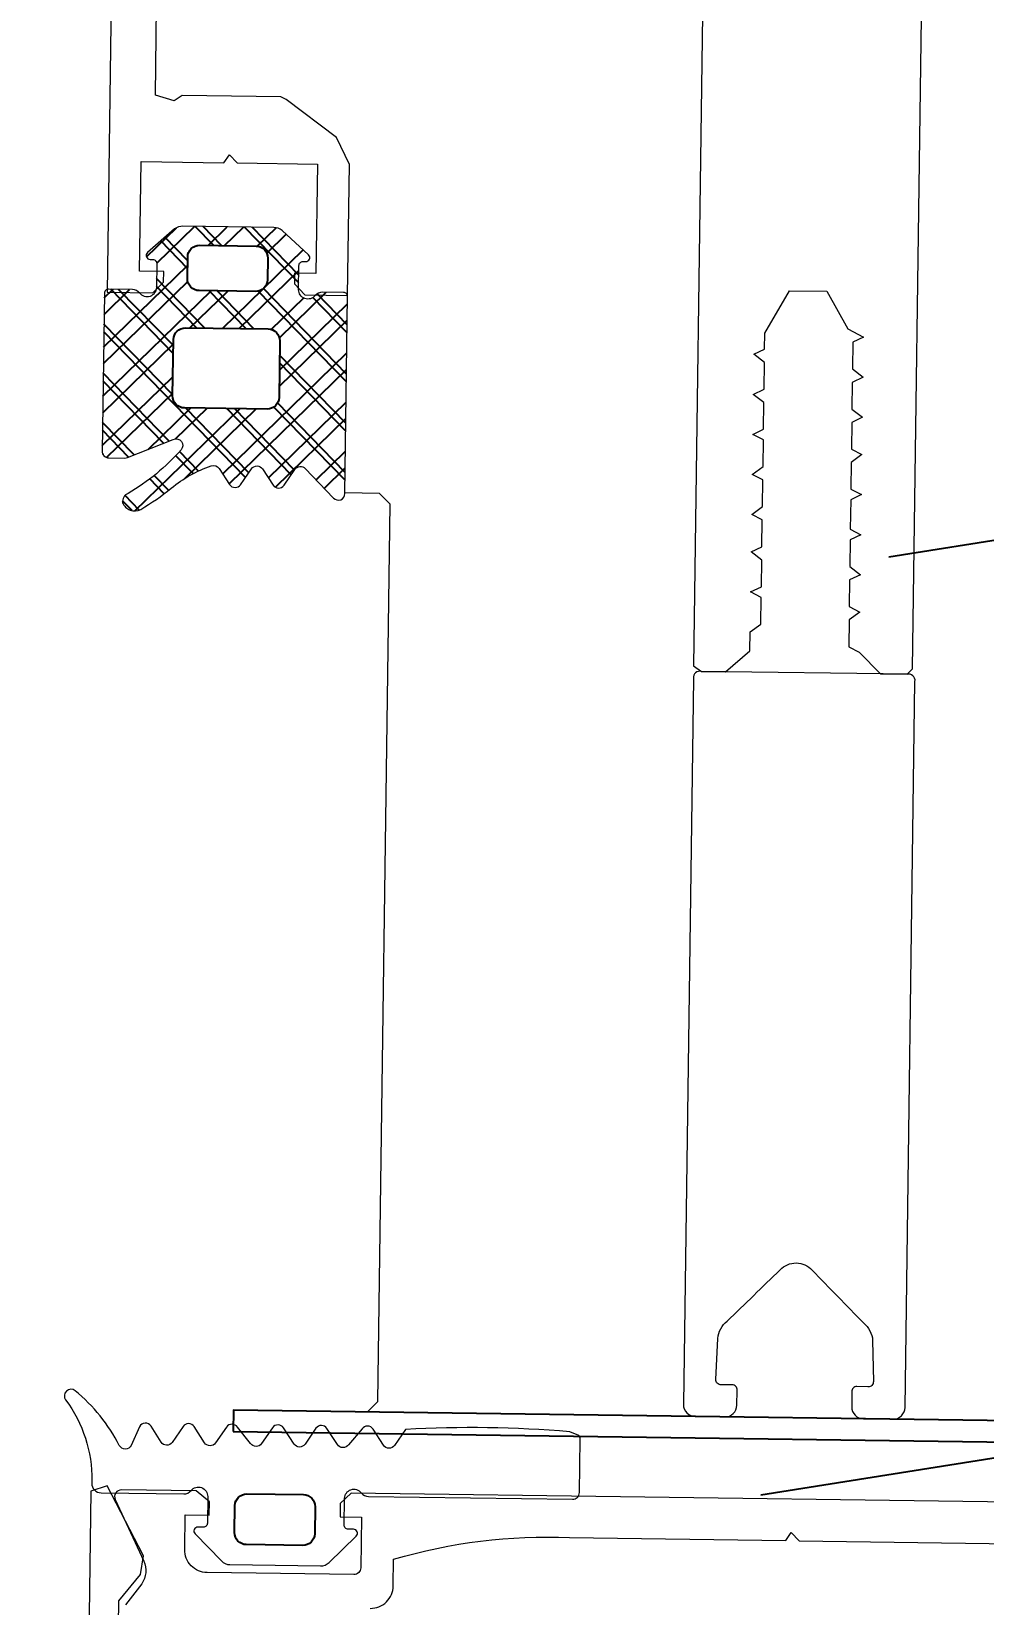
# Model space of a CAD drawing. Header units: millimetres. Extents: x -222892 to 671268, y 0 to 135099.
# Drawn here: x -61644.9 to -61601.5, y 105976.6 to 106048.4 of the extents above; entities that cross this region are included whole.
import ezdxf
from ezdxf import colors
from ezdxf.entities.mleader import LeaderData, LeaderLine
from ezdxf.math import Vec2, Vec3

# ---------------------------------------------------------------- set-up
doc = ezdxf.new("R2010")
doc.units = ezdxf.units.MM
for name, color, linetype in [('_TEXT', 7, 'Continuous'), ('АР_новое окно', 155, 'Continuous'), ('АР_Сущ Несущая стена', 216, 'Continuous')]:
    doc.layers.add(name, color=color, linetype=linetype)
doc.layers.add('АР_Окна', color=4, linetype='Continuous', lineweight=5)
doc.styles.add('ISOCPEUR', font='isocpeur.ttf', dxfattribs={"width": 0.85})

# ---------------------------------------------------------------- blocks, each defined once
blk = doc.blocks.new('стойка витр.')
h = blk.add_hatch()
h.set_pattern_fill('ANSI37', scale=0.5, angle=-69.23283665521843)
h.set_pattern_definition([(335.7671633447816, (-69115.31625940584, 318510.9409690977), (0.6515825639889636, 1.447617495164233), []), (65.76716334478155, (-69115.31625940584, 318510.9409690977), (-1.447617495164233, 0.6515825639889636), [])])
edge = h.paths.add_edge_path()
edge.add_line((-22.69442369043827, 14.13646889062511), (-23.03581465108437, 15.03674084689555))
edge.add_arc((-23.43472203482704, 14.88552442783714), 0.426606969231953, 20.76054121617168, 72.29995807937499)
edge.add_arc((-23.17519432072194, 15.69843630689562), 0.4267278803337561, 110.7639791014305, 252.28796188313498, ccw=False)
edge.add_line((-23.32647754022037, 16.09744767434313), (-22.30045238576713, 16.48652534212306))
edge.add_arc((-22.23557122191811, 16.31559297980009), 0.1828317202011609, 20.74895968860318, 110.7853670150393, ccw=False)
edge.add_line((-22.06459766681655, 16.38036551539699), (-22.02136925791274, 16.26636916297139))
edge.add_arc((-21.85036169383434, 16.33121481389334), 0.1828894349477776, 200.7666051414026, 335.7779732891441)
edge.add_line((-21.68357339510112, 16.25618009645405), (-21.08991230116226, 17.78525728297245))
edge.add_arc((-21.70321396183568, 17.95657679537892), 0.6367804192309714, 344.3928406199507, 381.7248777476984)
edge.add_line((-21.1116628201562, 18.19228116337763), (-22.58147269752226, 22.06827310883818))
edge.add_arc((-23.18057156739388, 21.852472630542), 0.6367804192296693, 19.80944894391843, 57.14148607166609)
edge.add_line((-22.83507592984824, 22.38737642259366), (-24.29334917705273, 23.13834224954917))
edge.add_arc((-24.36844682475663, 22.97158227615987), 0.1828894349476184, 65.75635339884347, 200.7677215648203)
edge.add_line((-24.53945312526776, 22.90673329312267), (-24.49622471639304, 22.79273694081348))
edge.add_arc((-24.66715707872659, 22.7278557770023), 0.1828317201976129, -69.25104032206309, 20.78536700277641, ccw=False)
edge.add_line((-24.60238454316277, 22.55688222189201), (-25.62840969761601, 22.16780455411208))
edge.add_arc((-25.77973726672901, 22.56679910380675), 0.4267278803402734, 149.2463648073436, 290.7703475895543, ccw=False)
edge.add_arc((-26.51302534269302, 23.00322659508151), 0.4266069692186295, 329.2343686070108, 380.7737854734352)
edge.add_line((-26.11415292418678, 23.1545352198882), (-26.50320860397187, 24.18050239048171))
edge.add_arc((-26.6741821590871, 24.11572985494814), 0.1828317201915107, 20.74895966852365, 110.7853670116034)
edge.add_line((-26.73906332292245, 24.28666221726598), (-33.46508004333009, 21.73609814226074))
edge.add_arc((-33.37260125833668, 21.44478009969028), 0.3056444463767395, 107.6120180140902, 200.6882886899978)
edge.add_line((-33.6585366082727, 21.33680091994756), (-33.39916615508264, 20.65282280623796))
edge.add_arc((-33.11489203283651, 20.76049792175978), 0.3039830703862393, 200.7452912846324, 225.8123610097134)
edge.add_line((-33.32677140043234, 20.54252351805917), (-31.79381202385412, 18.90709041146329))
edge.add_arc((-32.0063560722166, 18.68866847666476), 0.3047673113958362, -108.86283880448178, 45.781400895661875, ccw=False)
edge.add_arc((-28.70749382052437, 27.75544220980088), 9.952967568180252, 231.9543329511108, 250.0411665169116, ccw=False)
edge.add_arc((-35.13741779119496, 19.64784166335459), 0.4002801790554734, 42.30928712460122, 119.2250395725891)
edge.add_arc((-34.91139847875967, 19.56672148584141), 0.6024183835395109, 134.3950067436913, 228.6478049676944)
edge.add_arc((-28.53884731806517, 27.80771469972205), 11.01872594929672, 232.0873456721725, 240.8889416158169)
edge.add_arc((-36.88860151399224, 12.8729826853881), 6.091684827127049, 40.75890454826748, 60.61437004968877, ccw=False)
edge.add_arc((-32.50226594848368, 16.64775385941913), 0.3047655738188228, -34.89587558046088, 41.60271899476669, ccw=False)
edge.add_line((-32.25229934006347, 16.47340148731018), (-32.76342180219945, 15.75802363698313))
edge.add_arc((-32.51342051808022, 15.58368567090239), 0.3047857747310843, 145.1100748179471, 256.4242518685471)
edge.add_line((-32.58496309185284, 15.28741547561367), (-31.72801335877739, 15.09082250765641))
edge.add_arc((-31.79955593254474, 14.79455231235153), 0.3047857747455557, -34.88992517811971, 76.42425187022229, ccw=False)
edge.add_line((-31.54955464840168, 14.62021434627968), (-32.06065512256464, 13.90477851201285))
edge.add_arc((-31.81065383841726, 13.73044054594722), 0.304785774745541, 145.1100748233031, 256.4242518693868)
edge.add_line((-31.88219641218893, 13.4341703506434), (-31.02524667911348, 13.23757738269342))
edge.add_arc((-31.09682011228135, 12.94126594878393), 0.3048331054871362, -24.2246592297883, 76.42043308581259, ccw=False)
edge.add_line((-30.81882951050648, 12.81618818287097), (-31.59985344059533, 11.12048939903616))
edge.add_arc((-31.32187980059053, 10.99539431777895), 0.3048247429134716, 155.7710645559098, 290.7402899417831)
edge.add_line((-31.21393143609748, 10.71032366952568), (-22.80062470957637, 13.90072279884771))
edge.add_arc((-22.86539724513609, 14.07169635396312), 0.1828317202009504, 290.7489596761703, 380.7489600455551)
edge = h.paths.add_edge_path(flags=16)
edge.add_line((-23.10434971895302, 21.04022295145114), (-22.19142218885827, 18.63276889372355))
edge.add_arc((-22.69773797682865, 18.4407695405971), 0.5414973949605305, -69.23283665472542, 20.767163345274582, ccw=False)
edge.add_line((-22.5057386237022, 17.93445375262672), (-23.43116100440966, 17.58352553217992))
edge.add_arc((-23.62316035752519, 18.08984132014666), 0.5414973949532591, 200.7671633443313, 290.7671633443313, ccw=False)
edge.add_line((-24.12947614549194, 17.89784196703113), (-25.04240367558668, 20.30529602475872))
edge.add_arc((-24.53608788761267, 20.4972953778888), 0.541497394965222, 110.76716334549809, 200.7671633454981, ccw=False)
edge.add_line((-24.72808724074275, 21.00361116586282), (-23.80266486003529, 21.35453938630963))
edge.add_arc((-23.6106655069234, 20.84822359833925), 0.5414973949553709, 20.767163343835023, 110.767163343835, ccw=False)
edge = h.paths.add_edge_path(flags=16)
edge.add_line((-26.85119390953332, 20.26120087689196), (-25.51269974335446, 16.73149769075098))
edge.add_arc((-26.01901553132848, 16.5394983376209), 0.541497394965222, -69.23283665450191, 20.76716334549809, ccw=False)
edge.add_line((-25.82701617819839, 16.03318254964688), (-28.23444912247942, 15.12026302596496))
edge.add_arc((-28.4264484756095, 15.62657881394625), 0.5414973949720253, 200.7671633452251, 290.76716334522513, ccw=False)
edge.add_line((-28.9327642635908, 15.43457946081617), (-30.27125842979876, 18.96428264696442))
edge.add_arc((-29.76494264181383, 19.15628200007632), 0.5414973949689773, 110.76716334328901, 200.767163343289, ccw=False)
edge.add_line((-29.95694199492573, 19.66259778806125), (-27.5495090506447, 20.57551731175045))
edge.add_arc((-27.35750969751825, 20.06920152376551), 0.541497394974137, 20.767163344728715, 110.76716334472869, ccw=False)
at = {"lineweight": 0, "ltscale": 100, "transparency": 33554687}
for points in [[(65.92687011216185, 59.2824299609274), (-26.6419368966599, 24.17953274302999), (-25.90703195796232, 22.24153677027789), (-25.27813291337225, 21.95846499659092), (-24.82208952034125, 22.13140062004823), (-25.21116718812846, 23.15742577453057), (-20.53714279274573, 24.92985650197079), (-19.19699615391437, 21.39579562939616), (-18.76855027934653, 21.29748815141647), (-18.98085410959902, 20.82581386800302), (-17.68393587967148, 17.40574934773758), (-22.35796027505421, 15.63331862029736), (-22.70380953396671, 16.54534742246324), (-23.1598529269977, 16.37241179900593), (-23.44292470067739, 15.74351275440858), (-22.75122618288151, 13.91945515007683), (-17.16517298531835, 16.03773513642955), (-16.24131551088067, 17.04008095841709), (-15.46667035139399, 19.81128934778826), (-15.4391308168415, 20.08251046122314), (-17.03864790883381, 24.30054944750736), (-17.39634782800567, 24.5561396704943), (-17.47095398549573, 25.44057095424068), (-13.70890040838276, 26.86717441076325)], [(-4.8720624113339, 3.563811556159635), (-32.68827406296623, -6.984337978748954), (-32.78663952485658, -7.412805841304362), (-32.39756185706938, -8.438830995786702), (-31.09647737510386, -9.118948907402228), (-30.2985029091069, -8.81635004535201), (-29.78357822878752, -9.142708211846184), (-28.64349873815081, -8.710380147196702), (-28.58844165704795, -8.16787993638718), (-28.18751332900138, -8.537466511741513), (-27.04754980615689, -8.105182423096267), (-26.87849637278123, -7.51945380341931), (-26.47751006082399, -7.889018390778801), (-25.33748855406884, -7.456712314131437), (-25.28243147299509, -6.914212103321915), (-24.7675067926466, -7.240570269808813), (-23.62748528589145, -6.808264193168725), (-23.5724282048177, -6.265763982351928), (-23.05744554058765, -6.592100160843984), (-21.91748201774317, -6.159816072198737), (-21.86242493664031, -5.617315861389216), (-21.46149660859373, -5.986902436743549), (-20.32147510183859, -5.554596360096184), (-20.15236368455226, -4.968845752424386), (-19.75143535650568, -5.338432327778719), (-18.6114718336612, -4.906148239133472), (-18.44241840028553, -4.320419619456516), (-18.0414320883574, -4.689984206808731), (-17.35739599072258, -4.430591765623831), (-15.14439867439796, -4.764904394331097), (-14.53915697429329, -6.360969294146344), (-15.78927863537683, -7.87813783652382), (-15.87193323494284, -8.691881148712127), (-16.27286156296032, -8.322294573416002), (-17.41288306971546, -8.754600650063367), (-17.58193650312023, -9.340329269682115), (-17.9828648311377, -8.97074269438599), (-19.12288633789285, -9.403048771026079), (-19.29193977129762, -9.988777390644827), (-19.69292608322576, -9.61921280335082), (-20.83288960607024, -10.05149689199607), (-20.8879466871731, -10.59399710274738), (-21.40287136749248, -10.26763893631141), (-22.54295085812919, -10.6999670009609), (-22.59800793926115, -11.24246721171221), (-22.99893626727862, -10.87288063641608), (-24.25289614239591, -11.34839313392149), (-24.30795322352787, -11.89089334468008), (-24.70893953545601, -11.52132875738607), (-25.84896104221116, -11.95363483402616), (-26.01801447558682, -12.53936345364491), (-26.4189428036334, -12.16977687834878), (-27.55896431035944, -12.60208295499615), (-27.61402139149141, -13.14458316574746), (-28.12900405569235, -12.81824698731361), (-29.26896757853683, -13.25053107595886), (-29.32402465966879, -13.79303128671745), (-29.89022619093885, -15.05085136390699), (-29.45792011427693, -16.19087287064031), (-29.14341260807123, -16.33238676948531), (-1.327200956468005, -5.784237234569446)], [(-69.8438361948356, -5.633594956780144), (-69.21493715024553, -5.916666730459838), (-30.90838462579995, 8.609511357899464), (-30.62531285212026, 9.238410402496811), (-31.1873041553481, 10.72042096611403)], [(-87.1591497787449, -0.2033993985096458), (-82.02911098225741, 1.741955958394101), (-80.54324021661887, 1.262233232868311), (-79.70200834979187, 1.450846736610401), (-77.34320693471818, 4.170836259007046), (-77.83057009245385, 4.768357554989052), (-90.48468705118285, -0.0301937209587777)]]:
    blk.add_lwpolyline(points, dxfattribs=at)
at = {"color": 7, "lineweight": 0, "ltscale": 100, "transparency": 33554687}
for points in [[(-22.69442369043827, 14.13646889062511), (-23.03581465108437, 15.03674084689555, 0.2287523810762611), (-23.30501911480678, 15.29193636016134, -0.7101639231358212), (-23.32647754022037, 16.09744767434313), (-22.30045238576713, 16.48652534212306, -0.4143996870914876), (-22.06459766681655, 16.38036551539699), (-22.02136925791274, 16.26636916297139, 0.6682503890445888), (-21.68357339510112, 16.25618009645405), (-21.08991230116226, 17.78525728297245, 0.1643479059441302), (-21.1116628201562, 18.19228116337763), (-22.58147269752226, 22.06827310883818, 0.1643479059441302), (-22.83507592984824, 22.38737642259366), (-24.29334917705273, 23.13834224954917, 0.6682503891596868), (-24.53945312526776, 22.90673329312267), (-24.49622471639304, 22.79273694081348, -0.4143996870833266), (-24.60238454316277, 22.55688222189201), (-25.62840969761601, 22.16780455411208, -0.7101639231391418), (-26.14645609946456, 22.78500538597291, 0.2287523810910513), (-26.11415292418678, 23.1545352198882), (-26.50320860397187, 24.18050239048171, 0.4143996871765861), (-26.73906332292245, 24.28666221726598), (-33.46508004333009, 21.73609814226074, 0.4300281847644905), (-33.6585366082727, 21.33680091994756), (-33.39916615508264, 20.65282280623796, 0.1098139781175365), (-33.32677140043234, 20.54252351805917), (-31.79381202385412, 18.90709041146329, -0.8000358277039689), (-32.10488848172827, 18.40026861818478, -0.07908294790216032), (-34.84140179419774, 19.91728321780829, 0.3488032577412263), (-35.33285102594527, 19.99716969329165, 0.4361245879823007), (-35.30940773655311, 19.11450854978466, 0.03842309887939363), (-33.89950172111276, 18.18089248692559, -0.08685322061285544), (-32.2743724368047, 16.85010652759956, -0.3467629046601076), (-32.25229934006347, 16.47340148731018), (-32.76342180219945, 15.75802363698313, 0.5278770357902526), (-32.58496309185284, 15.28741547561367), (-31.72801335877739, 15.09082250765641, -0.5278770357776507), (-31.54955464840168, 14.62021434627968), (-32.06065512256464, 13.90477851201285, 0.5278770357650493), (-31.88219641218893, 13.4341703506434), (-31.02524667911348, 13.23757738269342, -0.4697389635461835), (-30.81882951050648, 12.81618818287097), (-31.59985344059533, 11.12048939903616, 0.667984424932516), (-31.21393143609748, 10.71032366952568), (-22.80062470957637, 13.90072279884771, 0.4142135642613711)], [(-74.06369480097783, 3.308391450875206, 0.5779496213016146), (-74.28822709678207, 3.786457927264564), (-75.21591578132939, 3.825837128097191, -0.615333828900983), (-75.41972296024323, 4.330405631961185, 0.1014034095220688), (-73.83454927545972, 7.11715754520992, 0.8870851218243345), (-74.38353605600423, 7.372048574252403, -0.1649969122064492), (-77.37516639285604, 4.905523520799761), (-77.48916274512885, 4.862295111939602, 0.4143043114941015), (-77.73690205768798, 4.311953389369592), (-76.39677740688785, 0.7779505007420084, 0.2286961432583318), (-76.12757003956358, 0.5227576163306367, -0.3190489133936659), (-75.8308042481076, 0.1276532846095506, -0.3190018552396916), (-76.10608007785049, -0.2827473570214352), (-77.2460725926212, -0.7150424396677408, -0.4143996870833266), (-77.48192731157178, -0.6088826129343943), (-77.5683841292921, -0.380889908366953, 0.6683385997492722), (-77.90615079682902, -0.370689789611788), (-78.61388821495348, -1.942959389103635, 0.1988829373258806), (-78.62659800215624, -2.362689632165711), (-77.15678812476108, -6.238681577618991, 0.1988829373551211), (-76.86896414318471, -6.544446800158767), (-75.29665854779887, -7.25210424636316, 0.6683385997492723), (-75.05058378231479, -7.020506375207333), (-75.13704060006421, -6.792513670639892, -0.4143996870833266), (-75.03088077326538, -6.556658951718418), (-73.89088825849467, -6.124363869072113, -0.7102015621310012), (-73.37286607688293, -6.741579856578028, 0.2286961432583318), (-73.40517316877958, -7.111109647914418), (-70.10181337440736, -15.82230158713355, 0.414362099440266), (-69.70872084749863, -15.99923473002855), (-67.42870682594366, -15.13463357074215, 0.1511707915363169), (-67.28675684856717, -15.02397433044825), (-67.28408048482379, -14.56993261339812, 0.03540799054371244), (-69.94453478069045, -7.554127657436766), (-70.80145552181057, -7.357523695485725, -0.527867958552825), (-70.9799117797229, -6.88692200143123), (-70.46881830951315, -6.171555145097955, 0.5278679585528249), (-70.64727456742548, -5.700953451043461), (-71.54744570542243, -5.39029515288712, -0.527867958552825), (-71.72590196330566, -4.91969345882535), (-71.21480849309592, -4.20432660249935, 0.5278679585528249), (-71.39326475097914, -3.733724908495788), (-72.25018549209926, -3.537120946544746, -0.527867958552825), (-72.4286417500116, -3.066519252482976), (-71.91757026780397, -2.351094412268139, 0.5278679585717272), (-72.0960265256872, -1.880492718206369), (-72.95294726680731, -1.683888756255328, -0.5278679585717273), (-73.13140352474875, -1.213287062200834), (-72.66353846338461, -0.3839238536165794, 0.5278679585528249), (-72.84199472126784, 0.08667784044519067), (-73.69893745039008, 0.2833397862850688, -0.5278679585717273), (-73.8773937083024, 0.753941480339563), (-73.36630023809266, 1.469308336665563, 0.5278679585717272), (-73.5447564960632, 1.939910030763713), (-74.40167723721243, 2.136513992714754, -0.5278679585528251), (-74.58013349509565, 2.607115686776524)]]:
    blk.add_lwpolyline(points, format="xyb", close=True, dxfattribs=at)
for points in [[(-26.73906332292245, 24.28666221726598), (-26.73906332292245, 24.28666221726598)], [(-22.80062470957637, 13.90072279884771), (-22.80062470957637, 13.90072279884771)], [(-72.00534459005576, 0.06645459306309931), (-72.91737339223619, -0.2793946658493951)]]:
    blk.add_lwpolyline(points, dxfattribs=at)
at = {"color": 7}
for points in [[(-23.10434971895302, 21.04022295145114), (-22.19142218885827, 18.63276889372355, -0.414213562373095), (-22.5057386237022, 17.93445375262672), (-23.43116100440966, 17.58352553217992, -0.414213562373095), (-24.12947614549194, 17.89784196703113), (-25.04240367558668, 20.30529602475872, -0.414213562373095), (-24.72808724074275, 21.00361116586282), (-23.80266486003529, 21.35453938630963, -0.414213562373095)], [(-26.85119390953332, 20.26120087689196), (-25.51269974335446, 16.73149769075098, -0.414213562373095), (-25.82701617819839, 16.03318254964688), (-28.23444912247942, 15.12026302596496, -0.414213562373095), (-28.9327642635908, 15.43457946081617), (-30.27125842979876, 18.96428264696442, -0.414213562373095), (-29.95694199492573, 19.66259778806125), (-27.5495090506447, 20.57551731175045, -0.414213562373095)], [(-75.33468511578394, -1.905527627641277), (-74.42175758568919, -4.312981685368868, -0.414213562373095), (-74.73607402053312, -5.011296826465696), (-75.88953189010499, -5.44869808882504, -0.414213562373095), (-76.58784703121637, -5.134381653973833), (-77.50077456128201, -2.726927596246242, -0.414213562373095), (-77.18645812643808, -2.028612455142138), (-76.03300025686622, -1.591211192782794, -0.414213562373095)]]:
    blk.add_lwpolyline(points, format="xyb", close=True, dxfattribs=at)
at = {"lineweight": 0, "ltscale": 100, "transparency": 33554687}
for points in [[(-78.12768279598095, -9.059679143334506, 0.4143260923033303), (-76.7911151413573, -9.661304145942267), (-75.65109363460215, -9.228998069294903, -0.08279896819570452), (-71.78454054114991, -16.33338165576424), (-68.2828855071275, -25.56749207813118), (-67.85441064060433, -25.66578856210981), (-68.06674346281216, -26.13747383952432), (-64.60831683766446, -35.257587909633, -0.08279896819570452), (-62.79196445917478, -43.13942544953898), (-63.93198596592993, -43.57173152618634, 0.4143260923033303), (-64.53356650879141, -44.90831919242919)], [(-59.28629948117305, -43.93455252060812), (-73.55412178576807, -6.30930235532287), (-74.18304982228437, -6.026241575636959), (-74.75303158370662, -6.242383619959583), (-74.40718232482322, -7.154412422125461), (-76.57319999407628, -7.975785172551696, -0.414362099391309), (-76.9662925209559, -7.798852029714908), (-79.34394296052051, -1.52882071842032, -0.4143260923197838), (-78.74236241533072, -0.1922330582674476), (-77.26035185172805, 0.3697582449676702), (-76.87127418394084, -0.6562669095073943), (-76.3012924225186, -0.4401248651847709), (-76.06142006575828, 0.3027815256646136), (-77.27188147796551, 3.494853341355338, 0.5512236456822476), (-77.7769173583074, 3.597680757055059), (-79.92338595120236, 1.349376512123854, -0.2673491356416615), (-80.91622193696094, 1.059369939495809), (-82.0875922003761, 1.397509788286698, 0.2496293600316565)]]:
    blk.add_lwpolyline(points, format="xyb", dxfattribs=at)
blk.add_lwpolyline([(-72.91737339223619, -0.2793946658493951), (-54.81141330953687, -48.02608389785019), (-53.89938450735644, -47.68023463893769), (-72.00534459005576, 0.06645459306309931)], close=True)
blk.add_lwpolyline([(-32.39756185706938, -8.438830995786702), (-32.78663952485658, -7.412805841304362, 0.5239329190821609), (-33.2204523376422, -7.186144611914642), (-64.21182667926769, -18.93829823563283, 0.4143255057077639), (-64.53033920991584, -19.64587643784762), (-64.05480472955969, -20.89989428329136, 0.410627156480438), (-63.35370618529851, -21.2207818566676), (-62.72021259606117, -20.98055557451153, 0.4925517741577297), (-62.57218080674647, -20.68314875576471), (-62.75156135272118, -20.21010964907327, -0.4411110715409258), (-62.61002546586678, -19.89566012677096), (-60.83807044223067, -19.28752400128724, -0.2080566110632873), (-59.94503853938659, -19.40384657128016, -1.575399656426527e-05), (-56.87977393603069, -20.78551547546522, -0.4398191101055806), (-56.36006749374792, -22.15601788895583, -1.575399656426528e-05), (-57.73845635901671, -25.2227588602982, -0.2080566110632873), (-58.32981322327396, -25.9019745689875), (-60.05946139091975, -26.62167684709857, -0.4411110715409258), (-60.37391091321479, -26.48014096025872), (-60.5532914591895, -26.00710185356729, 0.4925517741577297), (-60.86130306290579, -25.88263065828505), (-61.49479665214312, -26.12285694043385, 0.410627156480438), (-61.80683951149695, -26.82793655114801), (-61.3313050311408, -28.08195439658448, 0.4143255057077639), (-60.62370682114852, -28.40042247599195), (-29.6323624739598, -16.64818975485105, 0.5239329190821609), (-29.45792011430603, -16.19087287058937), (-29.84699778209324, -15.16484771611431)], format="xyb", close=True, dxfattribs=at)
at = {"color": 7, "lineweight": 0, "ltscale": 100, "transparency": 33554687}
blk.add_arc((-33.37357679728302, 21.44486016019073), 0.304760386648688, 110.7561904730667, 200.7778938289061, dxfattribs=at)
blk = doc.blocks.new('A$Cec9b444d')
at = {"layer": 'АР_новое окно'}
h = blk.add_hatch(dxfattribs=at)
h.set_pattern_fill('ANSI37', color=256, scale=0.4999999999999999, angle=-0.7812922231954131)
h.set_pattern_definition([(44.21870777680459, (-323957.5229755514, 46166.5202648516), (-1.107121143989271, 1.13773416162647), []), (134.2187077768045, (-323957.5229755514, 46166.5202648516), (-1.13773416162647, -1.107121143989271), [])])
edge = h.paths.add_edge_path()
edge.add_line((-2344.437865011093, -6549.970083583267), (-2345.400603302186, -6549.956954752999))
edge.add_arc((-2345.406469688189, -6550.383521385203), 0.4266069692292341, 89.21208564949097, 140.7515025126585)
edge.add_arc((-2346.067243542163, -6549.843560024175), 0.42672788033488, 179.2155235331185, 320.7395063146657, ccw=False)
edge.add_line((-2346.493931425369, -6549.837717577772), (-2346.478968713214, -6548.740500568086))
edge.add_arc((-2346.296153208124, -6548.742935523487), 0.1828317201947892, 89.2005041230035, 179.236911449496, ccw=False)
edge.add_line((-2346.293602087182, -6548.560121602542), (-2346.17169597566, -6548.561784032167))
edge.add_arc((-2346.169200368676, -6548.378911624827), 0.182889434961776, 269.2181495599538, 404.2295177077283)
edge.add_line((-2346.038150697852, -6548.251339961839), (-2347.242311952476, -6547.137559817555))
edge.add_arc((-2347.626915793262, -6547.645072564238), 0.6367804192918635, 52.84438505293912, 90.17642218065987)
edge.add_line((-2347.628876531271, -6547.00829516365), (-2351.773808332887, -6546.951770865617))
edge.add_arc((-2351.793132537335, -6547.588258004097), 0.6367804192407384, 88.26099337420482, 125.5930305019099)
edge.add_line((-2352.163754062088, -6547.070446274104), (-2353.39783904975, -6548.150976134916))
edge.add_arc((-2353.270316845845, -6548.282073934036), 0.1828894349676592, 134.2078978392796, 269.2192660051231)
edge.add_line((-2353.272808889441, -6548.464946389975), (-2353.150902778033, -6548.466608819575))
edge.add_arc((-2353.153337733511, -6548.649424324632), 0.1828317201612489, -0.7994958993767796, 89.23691142541242, ccw=False)
edge.add_line((-2352.970523812601, -6548.651975445644), (-2352.985486524642, -6549.749192455353))
edge.add_arc((-2353.412175054647, -6549.743397435792), 0.426727880375562, 217.6979092368165, 359.22189201906326, ccw=False)
edge.add_arc((-2354.087427322543, -6550.265139452732), 0.4266069692111127, 37.68591303995848, 89.22532990634436)
edge.add_line((-2354.081659540085, -6549.838571475892), (-2355.178814542616, -6549.823609609361))
edge.add_arc((-2355.181365663583, -6550.00642353028), 0.1828317201683359, 89.20050411490848, 179.2369114582244)
edge.add_line((-2355.364181168648, -6550.003988574907), (-2355.462267898208, -6557.196697175795))
edge.add_arc((-2355.15734452141, -6557.217679593546), 0.3056444463306643, 176.0635624404701, 269.1398331162999)
edge.add_line((-2355.161932910949, -6557.52328959707), (-2354.430496242517, -6557.533264174764))
edge.add_arc((-2354.42623518965, -6557.229310970411), 0.3039830702655094, 269.196835727965, 294.2639054530092)
edge.add_line((-2354.301316349833, -6557.506440886636), (-2352.217150588947, -6556.681299094335))
edge.add_arc((-2352.092059626436, -6556.959211607895), 0.3047673113948016, -40.41129437090672, 114.23294532935071, ccw=False)
edge.add_arc((-2359.313499517319, -6550.560798993317), 9.952967568204791, 300.405877383041, 318.49271094884193, ccw=False)
edge.add_arc((-2354.134194857847, -6559.519142151194), 0.4002801790518883, 110.7608315618634, 187.6765840097852)
edge.add_arc((-2353.975730218247, -6559.338714407278), 0.6024183835289086, 202.8465511754942, 297.0993493994809)
edge.add_arc((-2359.30017671122, -6550.384740596824), 11.01872594966799, 300.5388901028583, 309.340486046503)
edge.add_arc((-2348.476037883123, -6563.636255004953), 6.091684826942261, 109.21044898137171, 129.0659144827926, ccw=False)
edge.add_arc((-2350.375931805265, -6558.170064357698), 0.3047655738072408, 33.55566885183822, 110.05426342718059, ccw=False)
edge.add_line((-2350.121955669132, -6558.001606121768), (-2349.64430664677, -6558.739754515756))
edge.add_arc((-2349.39033117383, -6558.571258736544), 0.3047857747125798, 213.5616192511036, 324.8757963018374)
edge.add_line((-2349.141044833664, -6558.746617480477), (-2348.64344496478, -6558.021768523399))
edge.add_arc((-2348.394158624601, -6558.197127267327), 0.3047857747206187, 33.561619255659195, 144.8757963040121, ccw=False)
edge.add_line((-2348.140183151667, -6558.028631488091), (-2347.662472122165, -6558.766780727701))
edge.add_arc((-2347.408496649167, -6558.598284948431), 0.3047857747937658, 213.5616192543149, 324.8757963003744)
edge.add_line((-2347.159210308938, -6558.773643692417), (-2346.661610440168, -6558.048794735316))
edge.add_arc((-2346.412297077904, -6558.224197328299), 0.3048331055327143, 44.226885199826484, 144.8719775153384, ccw=False)
edge.add_line((-2346.193858736448, -6558.011575802551), (-2344.903537634547, -6559.360821591345))
edge.add_arc((-2344.685089417811, -6559.148222201591), 0.3048247429570168, 224.2226089831, 359.1918343690276)
edge.add_line((-2344.380294997598, -6559.152521658099), (-2344.257602209944, -6550.155448625223))
edge.add_arc((-2344.440416130899, -6550.152897504239), 0.1828317202049406, 359.2005041099378, 449.2005044790748)
edge = h.paths.add_edge_path(flags=16)
edge.add_line((-2351.009657829029, -6547.815693034044), (-2348.435159990677, -6547.85080137601))
edge.add_arc((-2348.442543686261, -6548.392248427653), 0.541497394908665, -0.7812922262162942, 89.21870777373562, ccw=False)
edge.add_line((-2347.901096634619, -6548.399632123236), (-2347.914592238137, -6549.389265927876))
edge.add_arc((-2348.456039289799, -6549.381882232355), 0.5414973949278225, 269.218707780404, 359.2187077803559, ccw=False)
edge.add_line((-2348.46342298532, -6549.923329284017), (-2351.037920823675, -6549.888220942064))
edge.add_arc((-2351.030537128136, -6549.346773890354), 0.541497394976263, 179.2187077785971, 269.21870777854906, ccw=False)
edge.add_line((-2351.571984179846, -6549.339390194815), (-2351.558488576326, -6548.34975639016))
edge.add_arc((-2351.01704152462, -6548.35714008575), 0.541497394972859, 89.21870777315388, 179.2187077732027, ccw=False)
edge = h.paths.add_edge_path(flags=16)
edge.add_line((-2351.661254477473, -6551.586785526799), (-2347.886639051975, -6551.638259832654))
edge.add_arc((-2347.894022747513, -6552.179706884363), 0.5414973949753412, -0.7812922213079219, 89.21870777864399, ccw=False)
edge.add_line((-2347.352575695803, -6552.187090579901), (-2347.387683729811, -6554.761565839817))
edge.add_arc((-2347.929130781535, -6554.754182144238), 0.5414973949904437, 269.21870777433486, 359.218707774383, ccw=False)
edge.add_line((-2347.936514477115, -6555.295629195963), (-2351.711129902733, -6555.244154890114))
edge.add_arc((-2351.703746207132, -6554.702707838462), 0.5414973949188979, 179.2187077719699, 269.2187077719699, ccw=False)
edge.add_line((-2352.245193258785, -6554.695324142861), (-2352.210085224776, -6552.120848882945))
edge.add_arc((-2351.668638173051, -6552.128232578523), 0.5414973949904313, 89.21870777447918, 179.2187077744792, ccw=False)
at = {"layer": 'АР_новое окно', "ltscale": 100}
for p, q in [((-327.9050384290089, -6247.20752249104), (-2319.542517094515, -6562.056993937372)), ((-328.8995180718119, -6289.171256207514), (-2325.387746698151, -6604.874745374859))]:
    blk.add_line(p, q, dxfattribs=at)
at = {"layer": 'АР_новое окно', "lineweight": 0, "ltscale": 100, "transparency": 33554687}
for points in [[(-2353.878918088325, -6450.961205026838), (-2355.228865897854, -6549.952997944422), (-2353.156399996931, -6549.981260093456), (-2352.662125832973, -6549.500285366329), (-2352.655475268825, -6549.01259891361), (-2353.752692278622, -6548.997636201492), (-2353.684530127679, -6543.999299612849), (-2349.905254652892, -6544.050837467618), (-2349.656455141303, -6543.688443992679), (-2349.295724095979, -6544.059149615672), (-2345.638354732606, -6544.109025040871), (-2345.70651688355, -6549.107361629513), (-2346.68182778194, -6549.094061346996), (-2346.688478345975, -6549.581747799738), (-2346.207503618807, -6550.07602196378), (-2344.256881822258, -6550.102622528781), (-2344.175419388826, -6544.128975041816), (-2344.768386811169, -6542.901538927051), (-2347.061390074621, -6541.163204352115), (-2347.303539867762, -6541.037973381504), (-2351.814252010861, -6540.976460949037), (-2352.183357211455, -6541.215285037408), (-2353.033375132067, -6540.959835807317), (-2352.978512418024, -6536.936748109802)], [(-2328.058220750308, -6537.276585303965), (-2328.463869642212, -6567.022854620231), (-2328.101477012923, -6567.271716139028), (-2327.004260003241, -6567.286678851136), (-2325.893804718217, -6566.326329819318), (-2325.882167710869, -6565.472987039578), (-2325.389493969203, -6565.113919269457), (-2325.372867981908, -6563.894734141189), (-2325.857229575565, -6563.644271354328), (-2325.366218263452, -6563.407109695596), (-2325.349593967324, -6562.188048581673), (-2325.832293131314, -6561.815679683445), (-2325.34128097373, -6561.578456017512), (-2325.324655832014, -6560.359332896393), (-2325.809017425566, -6560.108870109599), (-2325.316343683895, -6559.749802339449), (-2325.299718542178, -6558.530679218332), (-2325.784080135727, -6558.280216431524), (-2325.291405548477, -6557.921086654224), (-2325.274781252345, -6556.702025540286), (-2325.759142846005, -6556.451562753438), (-2325.268131533893, -6556.214401094708), (-2325.251506392175, -6554.99527797359), (-2325.734204710582, -6554.622847068184), (-2325.243193398582, -6554.385685409429), (-2325.226569102453, -6553.166624295504), (-2325.709268266331, -6552.794255397303), (-2325.218256108752, -6552.557031731397), (-2325.208280685483, -6551.825533055829), (-2324.084526809146, -6549.889997140073), (-2322.377717235288, -6549.913272845839), (-2321.425742358744, -6551.633257842258), (-2320.699231817644, -6552.009013606883), (-2321.190243129638, -6552.24617526561), (-2321.206868271354, -6553.465298386728), (-2320.72416910748, -6553.837667284944), (-2321.215180419363, -6554.07482894371), (-2321.231805561076, -6555.293952064813), (-2320.749106397205, -6555.666320963043), (-2321.240118554786, -6555.903544628963), (-2321.256742850915, -6557.122605742888), (-2320.772381257369, -6557.373068529711), (-2321.265054999034, -6557.732136299833), (-2321.281680986332, -6558.951321428113), (-2320.797319392792, -6559.201784214965), (-2321.288330704786, -6559.438945873693), (-2321.306617430467, -6560.779913099006), (-2320.822255837043, -6561.030375885849), (-2321.313267994508, -6561.267599551777), (-2321.329893136224, -6562.486722672895), (-2320.847193972344, -6562.859091571084), (-2321.338205284347, -6563.096253229854), (-2321.354830426057, -6564.315376350942), (-2320.870468832517, -6564.565839137793), (-2321.363143419764, -6564.924968915078), (-2321.379767715893, -6566.144030029004), (-2320.895406122352, -6566.394492815855), (-2319.933457513715, -6567.383103151091), (-2318.714334392623, -6567.399728292787), (-2318.467196465003, -6567.159178922057), (-2318.061547573101, -6537.412909605807)], [(-2355.364181168648, -6550.003988574907), (-2355.364181168648, -6550.003988574907)], [(-2344.257602209944, -6550.155448625223), (-2344.257602209944, -6550.155448625223)], [(-2343.366996116437, -6601.085401872909), (-2342.872721952479, -6600.604427145783), (-2342.314090504769, -6559.639933409521), (-2342.795065231823, -6559.145659245505), (-2344.379906687122, -6559.12404681492)], [(-2349.462549714836, -6601.002277009855), (-2349.475849997324, -6601.977587908177)], [(-2354.777366719882, -6615.19605568491), (-2354.702554427747, -6609.710063647073), (-2353.710618387647, -6608.504240808501), (-2353.577074846155, -6607.652529454762), (-2355.240597551761, -6604.459571684021), (-2355.975359079415, -6604.693409329097), (-2356.159896376775, -6618.225545758329)]]:
    blk.add_lwpolyline(points, dxfattribs=at)
for points in [[(-2344.437865011093, -6549.970083583267), (-2345.400603302186, -6549.956954752999, 0.2287523810762611), (-2345.736838065195, -6550.113613545989, -0.7101639231358212), (-2346.493931425369, -6549.837717577772), (-2346.478968713214, -6548.740500568086, -0.4143996870914876), (-2346.293602087182, -6548.560121602542), (-2346.17169597566, -6548.561784032167, 0.6682503890445888), (-2346.038150697852, -6548.251339961839), (-2347.242311952476, -6547.137559817555, 0.1643479059441302), (-2347.628876531271, -6547.00829516365), (-2351.773808332887, -6546.951770865617, 0.1643479059441302), (-2352.163754062088, -6547.070446274104), (-2353.39783904975, -6548.150976134916, 0.6682503891596868), (-2353.272808889441, -6548.464946389975), (-2353.150902778033, -6548.466608819575, -0.4143996870833266), (-2352.970523812601, -6548.651975445644), (-2352.985486524642, -6549.749192455353, -0.7101639231391418), (-2353.749821718003, -6550.004340752653, 0.2287523810910513), (-2354.081659540085, -6549.838571475892), (-2355.178814542616, -6549.823609609361, 0.4143996871765861), (-2355.364181168648, -6550.003988574907), (-2355.462267898208, -6557.196697175795, 0.4300281847644905), (-2355.161932910949, -6557.52328959707), (-2354.430496242517, -6557.533264174764, 0.1098139781175365), (-2354.301316349833, -6557.506440886636), (-2352.217150588947, -6556.681299094335, -0.8000358277039689), (-2351.860006585493, -6557.156783114656, -0.07908294790216032), (-2354.276081298555, -6559.144852878458, 0.3488032577412263), (-2354.530887675999, -6559.572612047102, 0.4361245879823007), (-2353.701307681155, -6559.874998082164, 0.03842309887939363), (-2352.31510308083, -6558.906540168036, -0.08685322061285544), (-2350.480438952829, -6557.88377724467, -0.3467629046601076), (-2350.121955669132, -6558.001606121768), (-2349.64430664677, -6558.739754515756, 0.5278770357902526), (-2349.141044833664, -6558.746617480477), (-2348.64344496478, -6558.021768523399, -0.5278770357776507), (-2348.140183151667, -6558.028631488091), (-2347.662472122165, -6558.766780727701, 0.5278770357650493), (-2347.159210308938, -6558.773643692417), (-2346.661610440168, -6558.048794735316, -0.4697389635461835), (-2346.193858736448, -6558.011575802551), (-2344.903537634547, -6559.360821591345, 0.667984424932516), (-2344.380294997598, -6559.152521658099), (-2344.257602209944, -6550.155448625223, 0.4142135642613711)], [(-2327.004260003241, -6567.286678851136), (-2328.101477012923, -6567.271716139028, 0.5239329190821609), (-2328.471630495179, -6567.591958654999), (-2328.923625438255, -6600.733686113746, 0.4143255057077639), (-2328.382487617001, -6601.289821891049), (-2327.041458399097, -6601.308109462188, 0.410627156480438), (-2326.485493477538, -6600.773870742551), (-2326.476255124926, -6600.09642152151, 0.4925517741577297), (-2326.698505079015, -6599.849502133105), (-2327.204366511281, -6599.842603717445, -0.4411110715409258), (-2327.444853874747, -6599.595466635426), (-2327.359667970673, -6597.723997288997, -0.2080566110632873), (-2326.923475637057, -6596.936105692479, -1.575399656426527e-05), (-2324.512540550477, -6594.592551114974, -0.4398191101055806), (-2323.046944357836, -6594.612537401846, -1.575399656426528e-05), (-2320.700811880962, -6597.0209639525, -0.2080566110632873), (-2320.286266659591, -6597.820457028985), (-2320.252145273937, -6599.693553365015, -0.4411110715409258), (-2320.499282355973, -6599.934040728564), (-2321.005143788239, -6599.927142312903, 0.4925517741577297), (-2321.234044306363, -6600.167909377241), (-2321.243282658973, -6600.845358598282, 0.410627156480438), (-2320.702092563531, -6601.39455918464), (-2319.361063345625, -6601.412846755765, 0.4143255057077639), (-2318.804961564051, -6600.871673998712), (-2318.353051206573, -6567.729945386483, 0.5239329190821609), (-2318.714334392625, -6567.399728292801), (-2319.811551402423, -6567.384765580682)], [(-2353.233906039833, -6601.726039160279, 0.5779496213016146), (-2353.761027159274, -6601.759290223576), (-2354.138382923573, -6602.60767671807, -0.615333828900983), (-2354.682541685778, -6602.611917323695, 0.1014034095220688), (-2356.692304726808, -6600.11399531609, 0.8870851218243345), (-2357.131016962737, -6600.530993512673, -0.1649969122064492), (-2355.935673848016, -6604.2194556244), (-2355.937336277571, -6604.341361735803, 0.4143043114941015), (-2355.516451100182, -6604.773919762046), (-2351.737237632662, -6604.825456771227, 0.2286961432583318), (-2351.401004248289, -6604.66879431204, -0.3190489133936659), (-2350.92451633063, -6604.537887351718, -0.3190018552396916), (-2350.643905202895, -6604.944658619197), (-2350.660529921867, -6606.163750736672, -0.4143996870833266), (-2350.845896547899, -6606.344129702216), (-2351.089708770596, -6606.340804843008, 0.6683385997492722), (-2351.223253605119, -6606.65121769923), (-2350.020817632901, -6607.886965116493, 0.1988829373258806), (-2349.635091629211, -6608.052948446111), (-2345.490159827478, -6608.109472744153, 0.1988829373551211), (-2345.100051084993, -6607.954069447283), (-2343.864364829341, -6606.751570622311, 0.6683385997492723), (-2343.98939539747, -6606.437631581846), (-2344.233207620287, -6606.434306722643, -0.4143996870833266), (-2344.413586585827, -6606.248940096524), (-2344.396961866852, -6605.029847979035, -0.7102015621310012), (-2343.632621473008, -6604.77472777563, 0.2286961432583318), (-2343.300785129093, -6604.940500679631), (-2333.985157798634, -6605.067537581803, 0.414362099440266), (-2333.676212842506, -6604.76690477287), (-2333.642962981812, -6602.32868953425, 0.1511707915363169), (-2333.693751429666, -6602.156017020195), (-2334.115075940768, -6601.986763659567, 0.03540799054371244), (-2341.617680044593, -6601.88445089528), (-2342.115279490628, -6602.60926884878, -0.527867958552825), (-2342.618534387724, -6602.602405978385), (-2343.096183832815, -6601.864288587972, 0.5278679585528249), (-2343.599438729911, -6601.857425717578), (-2344.219006294502, -6602.580580395882, -0.527867958552825), (-2344.722261191591, -6602.573717525461), (-2345.199910636686, -6601.83560013506, 0.5278679585528249), (-2345.703165533776, -6601.828737264639), (-2346.200764979811, -6602.553555218137, -0.527867958552825), (-2346.704019876908, -6602.546692347744), (-2347.181731329149, -6601.808574111751, 0.5278679585717272), (-2347.684986226238, -6601.80171124133), (-2348.182585672273, -6602.52652919483, -0.5278679585717273), (-2348.685840569375, -6602.519666324463), (-2349.285396125872, -6601.779886504434, 0.5278679585528249), (-2349.788651022962, -6601.773023634011), (-2350.286312476144, -6602.497840741918, -0.5278679585717273), (-2350.789567373241, -6602.490977871525), (-2351.267216818334, -6601.752860481124, 0.5278679585717272), (-2351.770471715439, -6601.745997610774), (-2352.268071161594, -6602.470815564278, -0.5278679585528251), (-2352.771326058571, -6602.46395269388)]]:
    blk.add_lwpolyline(points, format="xyb", close=True, dxfattribs=at)
at = {"layer": 'АР_новое окно'}
for points in [[(-2351.009657829029, -6547.815693034044), (-2348.435159990677, -6547.85080137601, -0.414213562373095), (-2347.901096634619, -6548.399632123236), (-2347.914592238137, -6549.389265927876, -0.414213562373095), (-2348.46342298532, -6549.923329284017), (-2351.037920823675, -6549.888220942064, -0.414213562373095), (-2351.571984179846, -6549.339390194815), (-2351.558488576326, -6548.34975639016, -0.414213562373095)], [(-2351.661254477473, -6551.586785526799), (-2347.886639051975, -6551.638259832654, -0.414213562373095), (-2347.352575695803, -6552.187090579901), (-2347.387683729811, -6554.761565839817, -0.414213562373095), (-2347.936514477115, -6555.295629195963), (-2351.711129902733, -6555.244154890114, -0.414213562373095), (-2352.245193258785, -6554.695324142861), (-2352.210085224776, -6552.120848882945, -0.414213562373095)], [(-2348.851221375712, -6604.82320620012), (-2346.276723537361, -6604.858314542086, -0.414213562373095), (-2345.742660181303, -6605.407145289311), (-2345.759481267888, -6606.640637069693, -0.414213562373095), (-2346.308312015191, -6607.17470042584), (-2348.88280985354, -6607.139592083858, -0.414213562373095), (-2349.416873209708, -6606.590761336593), (-2349.40005212301, -6605.357269556236, -0.414213562373095)]]:
    blk.add_lwpolyline(points, format="xyb", close=True, dxfattribs=at)
blk.add_lwpolyline([(-2349.475849997324, -6601.977587908177), (-2298.416205548188, -6602.67388659263), (-2298.402905265587, -6601.698575694333), (-2349.462549714836, -6601.002277009855)], close=True, dxfattribs=at)
at = {"layer": 'АР_новое окно', "lineweight": 0, "ltscale": 100, "transparency": 33554687}
for points in [[(-2343.222927371112, -6610.048627383904, 0.4143260923033303), (-2342.172446370275, -6609.026445694547), (-2342.155821228558, -6607.807322573428, -0.08279896819570452), (-2334.127843930622, -6606.820367927832), (-2324.253014857554, -6606.955030645645), (-2324.004214923114, -6606.592606167114), (-2323.643484300641, -6606.963342793699), (-2313.890561338984, -6607.096343081925, -0.08279896819570452), (-2305.892482492353, -6608.301844525718), (-2305.909107634066, -6609.520967646822, 0.4143260923033303), (-2304.886891002117, -6610.57141464534)], [(-2303.865340481417, -6605.333240600507), (-2344.101258963936, -6604.784544709504), (-2344.595533550736, -6605.265550440179), (-2344.603845698856, -6605.875080997122), (-2343.628534800587, -6605.888381279645), (-2343.660122231608, -6608.204690406871, -0.414362099391309), (-2343.969067187733, -6608.50532321579), (-2350.674151343047, -6608.413886204695, -0.4143260923197838), (-2351.696367968469, -6607.363439206253), (-2351.674755537858, -6605.778597750973), (-2350.577538528177, -6605.793560463082), (-2350.569226380054, -6605.184029906125), (-2351.172106795781, -6604.688062308905), (-2354.585663936346, -6604.641511742952, 0.5512236456822476), (-2354.866798061769, -6605.073482021288), (-2353.564005978752, -6607.895703165434, -0.2673491356416615), (-2353.658925455901, -6608.925663067395), (-2354.403661983858, -6609.890968384469, 0.2496293600316565)]]:
    blk.add_lwpolyline(points, format="xyb", dxfattribs=at)
blk.add_arc((-2355.15777728995, -6557.218557544138), 0.3047603866486879, 179.2077349038475, 269.2294382585375, dxfattribs=at)
at = {"layer": 'АР_новое окно', "rotation": 68.45154443202303}
blk.add_blockref('стойка витр.', (-2322.954043815288, -6534.053989647749), dxfattribs=at)
blk = doc.blocks.new('_DotSmall')
at = {"color": 0, "linetype": 'ByBlock', "const_width": 0.5}
blk.add_lwpolyline([(-0.0625, 0, 1), (0.0625, 0, 1)], format="xyb", close=True, dxfattribs=at)

msp = doc.modelspace()

# ---------------------------------------------------------------- linework, layer by layer
at = {"layer": 'АР_Сущ Несущая стена', "ltscale": 100}
msp.add_arc((-62032.83425322798, 115337.2415043112), 9628.85431650461, 272.2700411469474, 357.0895800963976, dxfattribs=at)

# ---------------------------------------------------------------- block references
at = {"layer": 'АР_Окна', "ltscale": 100}
msp.add_blockref('A$Cec9b444d', (-59286.24979763362, 112586.4970597865), dxfattribs=at)

# ---------------------------------------------------------------- leaders
at = {"layer": '_TEXT'}
ml = msp.add_multileader_mtext('Standard', dxfattribs=at)
ml.set_content('-0,125', color=256, style='ISOCPEUR')
ml.set_leader_properties(color=256, linetype='Continuous', lineweight=-1)
ml.set_arrow_properties(name='DOTSMALL')
ml.build(insert=Vec2(0, 0))
ml.multileader.update_dxf_attribs({"has_dogleg": 0, "has_text_frame": 1, "text_left_attachment_type": 4, "text_right_attachment_type": 4, "dogleg_length": 0, "arrow_head_size": 180})
ctx = ml.context
ctx.base_point, ctx.char_height, ctx.arrow_head_size, ctx.landing_gap_size, ctx.plane_origin = Vec3(-69943.07172829562, 122200.4463248388), 250, 180, 50, Vec3(-72104.28409836415, 121251.697395269)
ctx.left_attachment, ctx.right_attachment, ctx.text_align_type = 4, 4, 1
notes = []
notes.append((ctx, [(0, (0, 0, 0), (0, 0), (1, 0), 1, [])]))
ctx.mtext.insert, ctx.mtext.width, ctx.mtext.alignment, ctx.mtext.line_spacing_style, ctx.mtext.flow_direction = Vec3(-69526.50922829562, 122533.7796581721), 852.6970314602484, 2, 2, 5
ml = msp.add_multileader_mtext('Standard', dxfattribs=at)
ml.set_content('{\\W0.8;-2,730}', color=256, style='ISOCPEUR')
ml.set_leader_properties(color=256, linetype='Continuous', lineweight=-1)
ml.set_arrow_properties(name='DOTSMALL')
ml.build(insert=Vec2(0, 0))
ml.multileader.update_dxf_attribs({"has_dogleg": 0, "has_text_frame": 1, "text_left_attachment_type": 4, "text_right_attachment_type": 4, "dogleg_length": 0, "arrow_head_size": 180})
ctx = ml.context
ctx.base_point, ctx.char_height, ctx.arrow_head_size, ctx.landing_gap_size, ctx.plane_origin = Vec3(-179853.1649409975, 121809.0184862663, 2.299351988461806e-08), 250, 180, 50, Vec3(-184511.6738760275, 117956.7109726351, 2.299351988461806e-08)
ctx.left_attachment, ctx.right_attachment, ctx.text_align_type = 4, 4, 1
notes.append((ctx, [(0, (0, 0, 0), (0, 0), (1, 0), 1, [])]))
ctx.mtext.insert, ctx.mtext.width, ctx.mtext.defined_height, ctx.mtext.alignment, ctx.mtext.line_spacing_style, ctx.mtext.flow_direction = Vec3(-179438.1649409975, 122142.3518195997, 2.299351988461806e-08), 769.9889591111103, 343.8884462512117, 2, 2, 5
ml = msp.add_multileader_mtext('Standard', dxfattribs=at)
ml.set_content('{\\W0.8;-2,430}', color=256, style='ISOCPEUR')
ml.set_leader_properties(color=256, linetype='Continuous', lineweight=-1)
ml.set_arrow_properties(name='DOTSMALL')
ml.build(insert=Vec2(0, 0))
ml.multileader.update_dxf_attribs({"has_dogleg": 0, "has_text_frame": 1, "text_left_attachment_type": 4, "text_right_attachment_type": 4, "dogleg_length": 0, "arrow_head_size": 180})
ctx = ml.context
ctx.base_point, ctx.char_height, ctx.arrow_head_size, ctx.landing_gap_size, ctx.plane_origin = Vec3(-166064.0904518312, 120038.584608439), 250, 180, 50, Vec3(-165011.3970671901, 118383.4112137306)
ctx.left_attachment, ctx.right_attachment, ctx.text_align_type = 4, 4, 1
notes.append((ctx, [(0, (0, 0, 0), (0, 0), (1, 0), 1, [])]))
ctx.mtext.insert, ctx.mtext.width, ctx.mtext.alignment, ctx.mtext.line_spacing_style, ctx.mtext.flow_direction = Vec3(-165639.0904518312, 120371.9179417723), 852.6970314602484, 2, 2, 5
ml = msp.add_multileader_mtext('Standard', dxfattribs=at)
ml.set_content('{\\W0.8;-2,430}', color=256, style='ISOCPEUR')
ml.set_leader_properties(color=256, linetype='Continuous', lineweight=-1)
ml.set_arrow_properties(name='DOTSMALL')
ml.build(insert=Vec2(0, 0))
ml.multileader.update_dxf_attribs({"has_dogleg": 0, "has_text_frame": 1, "text_left_attachment_type": 4, "text_right_attachment_type": 4, "dogleg_length": 0, "arrow_head_size": 180})
ctx = ml.context
ctx.base_point, ctx.char_height, ctx.arrow_head_size, ctx.landing_gap_size, ctx.plane_origin = Vec3(-201773.7299577214, 117132.6558246998), 250, 180, 50, Vec3(-200721.0365730803, 115477.4824299913)
ctx.left_attachment, ctx.right_attachment, ctx.text_align_type = 4, 4, 1
notes.append((ctx, [(0, (0, 0, 0), (0, 0), (1, 0), 1, [])]))
ctx.mtext.insert, ctx.mtext.width, ctx.mtext.alignment, ctx.mtext.line_spacing_style, ctx.mtext.flow_direction = Vec3(-201348.7299577214, 117465.9891580331), 852.6970314602484, 2, 2, 5
ml = msp.add_multileader_mtext('Standard', dxfattribs=at)
ml.set_content('{\\W0.8;-2,480}', color=256, style='ISOCPEUR')
ml.set_leader_properties(color=256, linetype='Continuous', lineweight=-1)
ml.set_arrow_properties(name='DOTSMALL')
ml.build(insert=Vec2(0, 0))
ml.multileader.update_dxf_attribs({"has_dogleg": 0, "has_text_frame": 1, "text_left_attachment_type": 4, "text_right_attachment_type": 4, "dogleg_length": 0, "arrow_head_size": 180})
ctx = ml.context
ctx.base_point, ctx.char_height, ctx.arrow_head_size, ctx.landing_gap_size, ctx.plane_origin = Vec3(-167509.3761337975, 114255.0760387773), 250, 180, 50, Vec3(-166456.6827491564, 112599.9026440689)
ctx.left_attachment, ctx.right_attachment, ctx.text_align_type = 4, 4, 1
notes.append((ctx, [(0, (0, 0, 0), (0, 0), (1, 0), 1, [])]))
ctx.mtext.insert, ctx.mtext.width, ctx.mtext.alignment, ctx.mtext.line_spacing_style, ctx.mtext.flow_direction = Vec3(-167084.3761337975, 114588.4093721106), 852.6970314602484, 2, 2, 5
for ctx, leaders in notes:
    for number, flags, end, landing, length, lines in leaders:
        leader = LeaderData()
        leader.index, (leader.has_last_leader_line, leader.has_dogleg_vector, leader.attachment_direction) = number, flags
        leader.last_leader_point, leader.dogleg_vector, leader.dogleg_length = Vec3(end), Vec3(landing), length
        for number, points, colour, breaks in lines:
            line = LeaderLine()
            line.index, line.vertices, line.color, line.breaks = number, Vec3.list(points), colors.encode_raw_color(colour), breaks
            leader.lines.append(line)
        ctx.leaders.append(leader)

doc.saveas('drawing.dxf')
